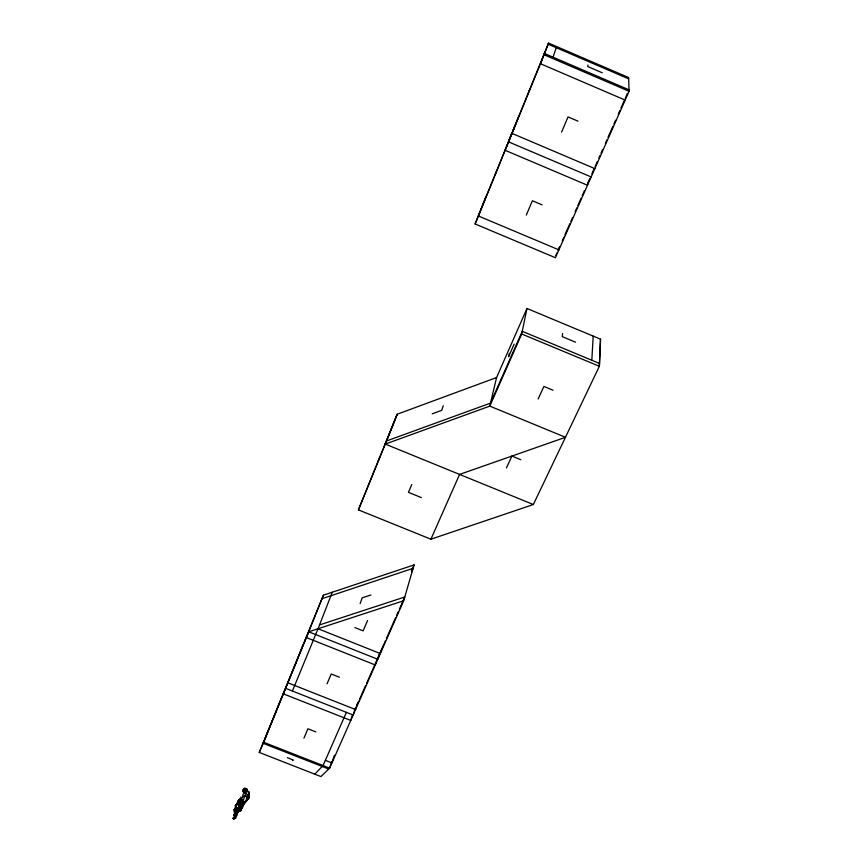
<?xml version="1.0" encoding="UTF-8"?>
<svg xmlns="http://www.w3.org/2000/svg" width="862" height="862" viewBox="0 0 862 862"><rect width="100%" height="100%" fill="white"/><g stroke="black" fill="none" stroke-linecap="round" stroke-linejoin="round"><path stroke-width="1.29" d="M234.356 810.722L234.055 809.817L236.199 806.089L236.436 807.532L235.229 805.959L237.696 802.253L238.806 802.069L239.873 804.052L239.022 804.612L238.989 808.955L239.022 804.612L236.888 803.998L233.968 812.026M236.813 815.721L236.802 810.7L237.481 812.338L235.671 818.243L233.85 818.9L232.934 818.361L234.69 817.057L236.802 810.7M234.96 812.941L234.572 809.116L236.188 807.737L236.414 804.903L239.022 804.612L240.11 807.759M245.972 801.326L243.871 801.768L242.858 802.953L245.972 801.326L245.487 800.604L247.243 800.259L247.146 799.645L246.047 800.044L246.284 800.798L247.243 800.259L246.683 799.246L247.965 798.018L249.14 794.441L248.859 798.277L247.372 799.721L247.34 795.173L246.015 792.501L243.17 800.798L243.418 802.985L242.017 808.502L240.218 806.703L241.996 801.725L241.608 799.106L240.778 803.104L241.802 801.207L238.936 808.836L239.604 810.097L236.597 810.495L240.713 810.883L241.069 809.461L240.013 808.621L240.649 804.871L240.045 804.731L241.209 799.43L242.815 796.66L242.879 794.624L246.316 790.389L248.008 791.445L249.021 793.396L248.859 798.277L242.642 805.776L244.937 802.5M236.673 809.698L236.587 812.144L234.755 815.7L233.624 815.053L234.97 813.965L236.188 807.737L236.156 809.267L235.067 809.44L234.335 814.827L233.624 815.053L234.841 815.969L236.673 809.698L238.472 809.429L237.621 807.748L235.477 808.933M600.502 339.154L599.349 366.285L533.352 504.529L430.914 539.213L358.409 509.873L397.199 414.223L496.577 377.534L526.973 308.477L600.534 339.175L599.392 366.307L521.704 333.993L526.973 308.477M238.989 808.955L239.022 804.612M591.817 360.251L593.207 336.115M241.198 807.78L242.405 800.022L241.726 800.313L240.218 806.703L238.742 804.203L239.873 804.052L240.035 806.52M587.765 182.604L587.496 185.255L505.143 150.311L511.64 133.632M562.617 333.54L562.239 336.643L575.557 342.192M234.335 814.827L234.97 813.965L234.841 815.969L235.552 810.765L238.472 809.429L237.222 810.258M241.769 802.985L239.42 799.246L237.869 801.466L238.537 801.983L239.42 799.246L240.045 802.016L241.726 803.276L239.227 800.723L239.42 799.246L240.907 799.591L238.591 800.184L237.869 801.466L239.097 802.651M559.319 247.308L558.91 249.861L478.356 215.974L486.179 196.062M587.938 65.027L587.701 66.525L602.236 72.774M240.336 800.27L240.045 802.016L241.231 801.315L241.252 803.783M243.86 789.84L245.056 788.676L247.103 789.236L246.618 790.389L245.056 788.676L243.86 789.84L244.42 790.691M236.026 816.131L233.85 818.9L234.927 814.127L234.572 809.116L234.055 809.817M238.806 802.069L241.231 801.315L240.886 802.597L241.252 801.143L240.52 800.119M509.345 353.431L508.634 356.631L514.151 344.121M233.85 818.9L235.046 813.879M496.577 377.534L489.799 406.11L385.282 444.102L397.199 414.223L385.249 444.081L533.352 504.529M247.372 799.721L249.021 793.396L248.644 791.327L248.806 793.094M246.403 798.74L247.34 795.173M403.685 600.749L414.105 564.89L323.39 595.2L259.257 752.429L320.933 776.576L329.64 768.139L403.685 600.749L308.715 631.792L263.179 743.346L328.713 769.033M234.679 811.745L235.035 810.56M379.312 654.247L377.793 659.279L308.715 631.792M381.834 648.547L380.325 653.558L318.035 628.743L292.412 691.022M235.541 815.29L236.393 812.478M376.037 662.447L375.272 664.968L306.355 637.568L323.39 595.2M242.879 791.618L244.366 789.053L246.241 789.624L246.37 791.262L243.45 790.486L242.879 791.618L244.56 792.749M240.013 808.621L235.908 809.364L241.069 809.461L242.157 805.959M355.122 708.639L353.14 715.007L285.645 688.35M357.514 703.22L355.553 709.555L287.897 682.823M352.332 715.32L350.737 720.438L283.393 693.867L303.219 644.647M240.487 805.701L241.78 801.585L241.263 798.018M334.37 755.284L331.935 762.935L325.34 760.349M331.676 761.739L329.64 768.139L263.643 742.268L259.257 752.429M443.24 405.722L441.753 410.323L432.218 413.814M553.059 57.194L556.216 47.679M360.133 603.659L362.137 597.883L370.865 594.995M239.69 810.205L237.858 812.855L238.494 811.336M243.655 788.547L243.687 790.788L243.138 789.538L244.808 788.224L247.049 789.883L247.125 791.704L247.049 789.883L244.808 788.224M240.713 810.883L242.254 806.8M548.566 43.1L544.105 54.791L629.066 91.286L555.43 257.727L475.091 223.969L548.566 43.1L628.613 77.537L629.066 91.286M545.107 51.569L540.463 63.734L625.176 100.089M528.859 91.771L529.505 90.111M514.905 125.636L508.58 141.885L591.16 176.969M518.181 117.588L512.039 133.416L594.855 168.629M318.035 628.743L332.29 592.226M495.284 174.102L496.124 171.937M378.073 461.45L379.539 457.765M265.615 737.107L267.522 732.355M263.179 743.346L281.766 697.239M282.553 695.602L284.417 690.979M304.739 641.22L306.516 636.792M358.409 509.873L386.532 440.967L490.51 403.114L522.253 331.31L599.51 363.452M475.091 223.969L544.579 53.552L629.023 89.831M303.93 738.184L307.928 728.778L315.869 731.903M327.043 683.835L331.234 673.965L339.348 677.187M411.745 484.573L408.437 492.353L421.378 497.611M526.316 215.058L532.393 200.76L542.079 204.854M561.593 132.08L568.036 116.92L577.993 121.165M367.578 620.511L363.128 630.855L354.853 627.547M346.405 712.346L323.056 765.553L314.792 774.162M411.4 571.043L414.105 564.89M411.519 571.948L413.113 568.327L321.979 598.702M354.95 709.685L356.017 707.271M357.094 704.857L358.689 701.226M359.756 698.813L365.639 685.527M366.706 683.113L378.45 656.542M378.989 655.336L381.133 650.476M382.211 648.041L385.433 640.757M386.51 638.322L395.636 617.666M396.714 615.231L398.33 611.589M399.408 609.154L404.774 597L319.522 624.928M555.807 255.411L556.884 252.975M557.962 250.54L559.578 246.888M562.272 240.8L563.888 237.147M564.966 234.712L569.804 223.754M570.881 221.319L572.497 217.666M575.191 211.578L576.807 207.925M577.885 205.49L581.117 198.185M582.195 195.749L584.339 190.879M588.11 182.356L589.727 178.703M591.882 173.833L594.037 168.963M595.114 166.528L597.258 161.657M598.874 158.005L599.952 155.58M601.029 153.145L602.646 149.492M605.339 143.404L606.956 139.752M608.033 137.317L612.871 126.358M613.949 123.923L615.565 120.271M618.259 114.183L619.875 110.53M620.952 108.095L624.174 100.789M625.252 98.354L627.407 93.484M430.914 539.213L459.575 474.412L565.494 437.293L489.799 406.11L521.704 333.993M242.513 804.796L243.871 801.768L244.819 802.414M506.425 467.969L511.899 456.063L520.777 459.705M538.136 398.998L543.911 386.435L553.027 390.206M236.888 803.998L237.696 802.253M246.877 790.896L247.103 789.236L244.334 788.924M240.164 806.735L238.936 808.836L241.069 809.461M244.366 789.053L243.45 790.486L243.978 792.426L246.316 790.389M242.384 805.13L241.769 806.056L242.567 807.392L242.384 805.13L240.961 805.593L238.742 804.203L242.017 808.502L244.205 802.123L242.858 802.953M236.781 813.351L237.481 812.338M292.854 760.672L293.306 760.025L287.326 757.687M235.229 805.959L236.414 804.903M241.198 801.197L240.045 802.016L239.905 801.304M234.195 817.467L232.934 818.361L235.671 818.243M237.869 801.466L239.227 800.723M243.86 796.596L245.336 795.852L242.815 796.66M236.059 804.569L236.931 804.246M237.621 807.748L238.86 807.953M548.146 44.21L628.657 78.841M245.411 788.385L247.243 790.4M240.961 805.593L241.769 806.056L238.742 804.203M245.982 789.15L246.758 789.948M244.151 791.338L243.138 789.538M243.849 789.43L244.032 790.249M240.929 796.941L241.209 799.43"/></g></svg>
